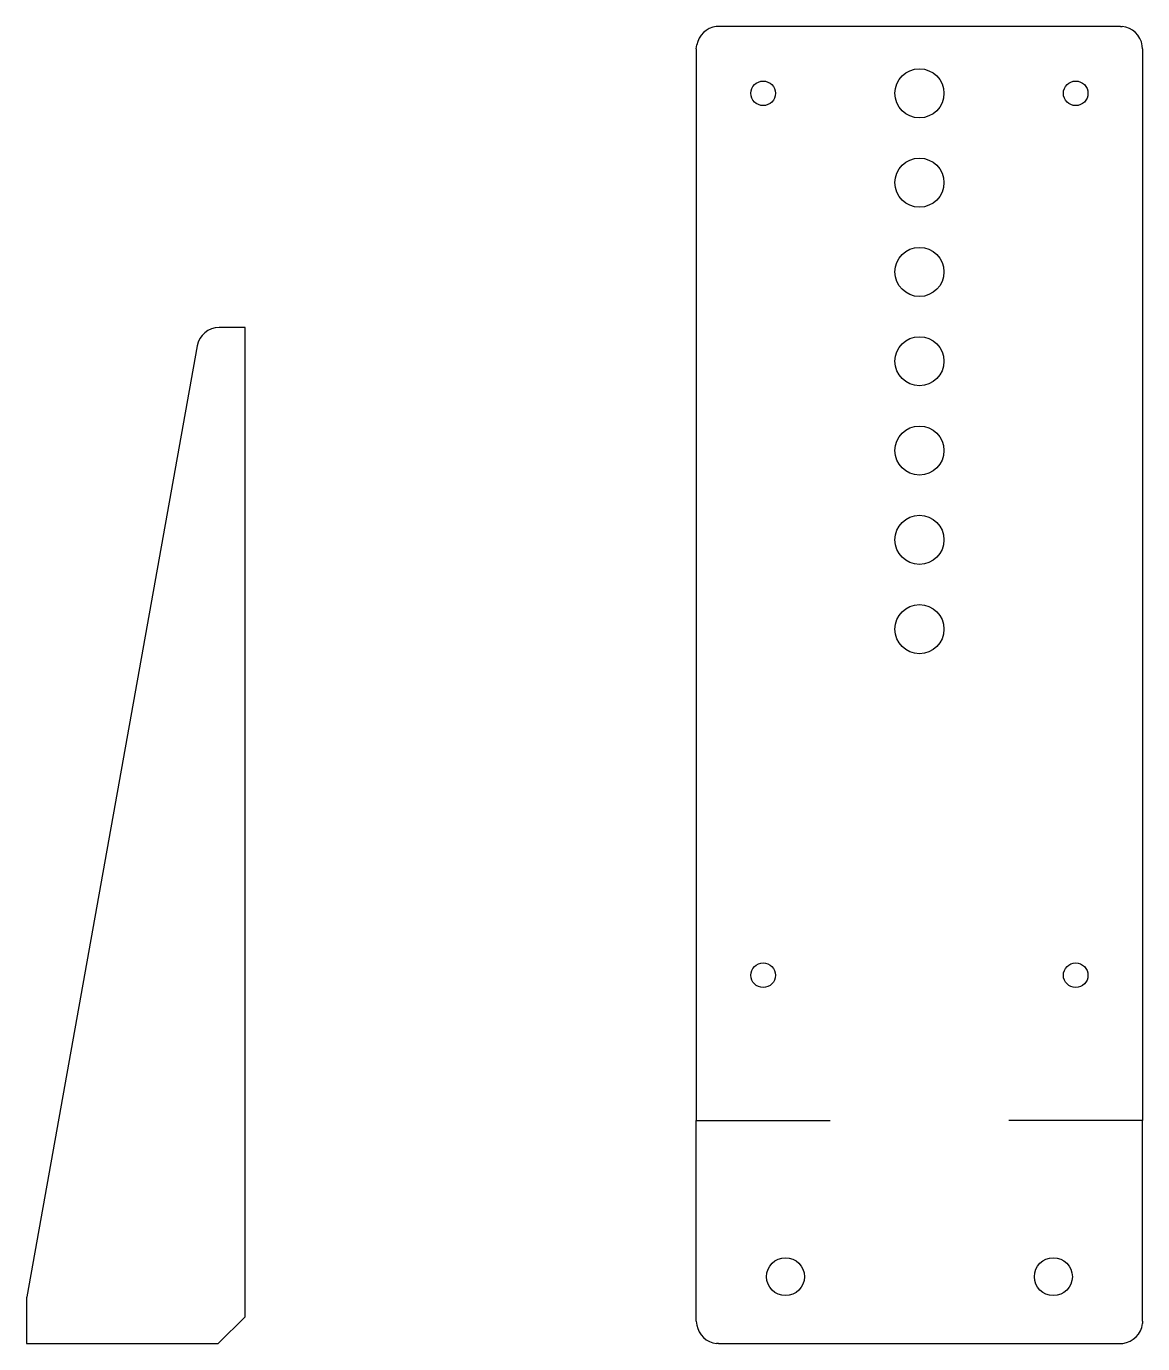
# Model space of a CAD drawing. Extents: x 0 to 5652, y 0 to 1625.
# Drawn here: x 967.5 to 1217.5, y 237.1 to 532.1 of the extents above; entities that cross this region are included whole.
import ezdxf

# ---------------------------------------------------------------- set-up
doc = ezdxf.new("R2010")
doc.units = 0
doc.header["$LTSCALE"] = 2
doc.linetypes.add('SLD-CONTINUA', pattern=[0])
doc.layers.get('0').update_dxf_attribs({"linetype": 'CONTINUOUS'})
doc.layers.add('MARCADO', color=5, linetype='CONTINUOUS')

msp = doc.modelspace()

# ---------------------------------------------------------------- linework, layer by layer
for p, q in [((1122.5268777, 532.0757631), (1122.0163872, 532.0160768)), ((1212.5268777, 532.0757631), (1212.5268777, 532.0757631)), ((1212.5268777, 532.0757631), (1212.9061917, 532.0433966)), ((1117.5268777, 527.0757631), (1117.6705679, 527.9042923)), ((1217.5268777, 527.0757631), (1217.4337807, 527.7476984)), ((1117.5268777, 242.0757631), (1117.6712881, 241.2441333)), ((1217.5268777, 242.0757631), (1217.4731465, 241.5739043)), ((1122.5268777, 237.0757631), (1122.0364138, 237.1311582)), ((1212.5268777, 237.0757631), (1213.076186, 237.1393136))]:
    msp.add_line(p, q)
at = {"color": 7, "linetype": 'SLD-CONTINUA'}
for p, q in [((1212.5268777, 532.0757631), (1122.5268777, 532.0757631)), ((1117.5268777, 527.0757631), (1117.5268777, 287.0757631)), ((1217.5268777, 527.0757631), (1217.5268777, 287.0757631)), ((1117.5268777, 279.5757631), (1117.5268777, 287.0757631)), ((1217.5268777, 279.5757631), (1217.5268777, 287.0757631)), ((1117.5268777, 242.0757631), (1117.5268777, 279.5757631)), ((1217.5268777, 242.0757631), (1217.5268777, 279.5757631)), ((1122.5268777, 237.0757631), (1164.5268777, 237.0757631)), ((1164.5268777, 237.0757631), (1212.5268777, 237.0757631))]:
    msp.add_line(p, q, dxfattribs=at)
at = {"color": 7, "linetype": 'Continuous'}
for p, q in [((1016.4833858, 464.6144458), (1010.6665787, 464.6144458)), ((1016.4833858, 243.1144458), (1016.4833858, 464.6144458)), ((1005.7450714, 460.496923), (967.5618785, 247.5521936)), ((967.4833858, 246.6697164), (967.4833858, 237.1144458)), ((1010.4833858, 237.1144458), (1016.4833858, 243.1144458)), ((967.4833858, 237.1144458), (1010.4833858, 237.1144458))]:
    msp.add_line(p, q, dxfattribs=at)
at = {"color": 7, "linetype": 'SLD-CONTINUA'}
for centre, radius in [((1167.5268777, 517.0757631), 5.5), ((1132.5268777, 517.0757631), 2.75), ((1202.5268777, 517.0757631), 2.75), ((1167.5268777, 497.0757631), 5.5), ((1167.5268777, 477.0757631), 5.5), ((1167.5268777, 457.0757631), 5.5), ((1167.5268777, 437.0757631), 5.5), ((1167.5268777, 417.0757631), 5.5), ((1167.5268777, 397.0757631), 5.5), ((1132.5268777, 319.5757631), 2.75), ((1202.5268777, 319.5757631), 2.75), ((1137.5268777, 252.0757631), 4.25), ((1197.5268777, 252.0757631), 4.25)]:
    msp.add_circle(centre, radius, dxfattribs=at)
for centre, start, end in [((1122.5970295, 527.0499058), 96.668716574, 170.161169399), ((1212.4810913, 527.0615004), 7.888144993, 85.122820679), ((1122.5975676, 242.0995691), 189.851034423, 263.556075397), ((1212.5015594, 242.1061843), 276.599317244, 353.888940906)]:
    msp.add_arc(centre, 5, start, end)
at = {"color": 7, "linetype": 'Continuous'}
for centre, start, end in [((1010.6665787, 459.6144458), 90, 169.83430512), ((972.4833858, 246.6697164), 169.83430512, 180)]:
    msp.add_arc(centre, 5, start, end, dxfattribs=at)
at = {"layer": 'MARCADO'}
for p, q in [((1117.5268777, 287.0757631), (1147.5268777, 287.0757631)), ((1217.5268777, 287.0757631), (1187.5268777, 287.0757631))]:
    msp.add_line(p, q, dxfattribs=at)

doc.saveas('drawing.dxf')
